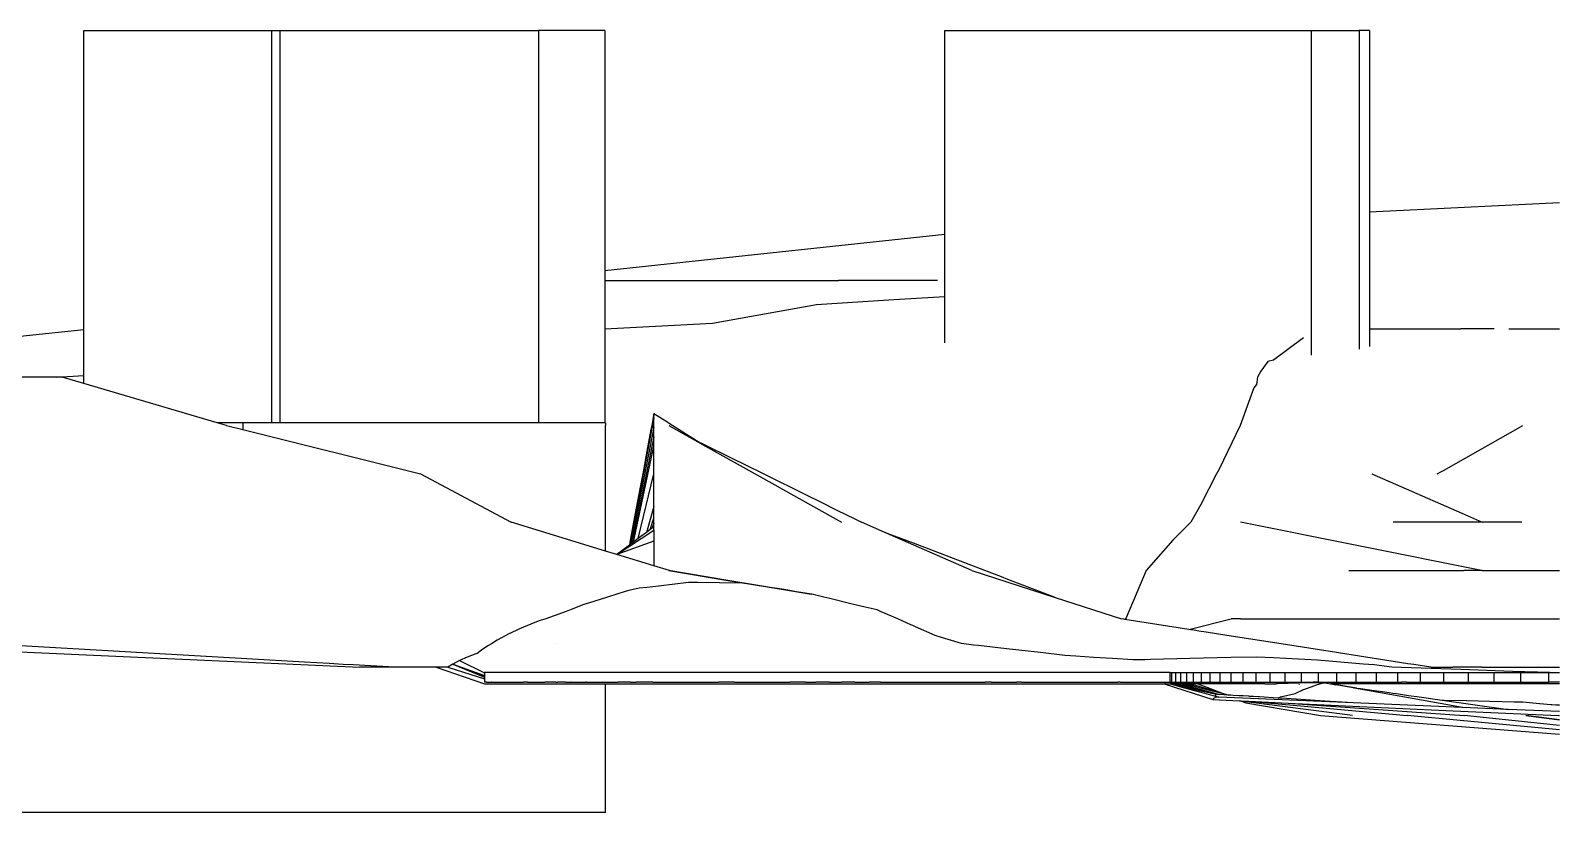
# Model space of a CAD drawing. Extents: x -92 to 92, y -11 to 21.
# Drawn here: x 60.75 to 92.36, y -2.46 to 13.71 of the extents above; entities that cross this region are included whole.
import ezdxf

# ---------------------------------------------------------------- set-up
doc = ezdxf.new("R2010")
doc.units = 0
doc.layers.get('0').update_dxf_attribs({"linetype": 'CONTINUOUS'})
doc.layers.add('SECTIONCUTEDGES', color=7, linetype='CONTINUOUS')

msp = doc.modelspace()

# ---------------------------------------------------------------- linework, layer by layer
for p, q in [((61.851, 13.71), (65.732, 13.71)), ((61.851, 7.529), (61.851, 13.71)), ((65.732, 13.71), (65.903, 13.71)), ((65.732, 13.71), (65.732, 5.6)), ((65.903, 13.71), (71.252, 13.71)), ((65.903, 13.71), (65.903, 5.6)), ((71.252, 13.71), (71.252, 5.6)), ((72.621, 13.71), (71.252, 13.71)), ((72.621, 13.71), (72.621, 8.742)), ((79.651, 13.71), (87.231, 13.71)), ((79.651, 9.496), (79.651, 13.71)), ((87.231, 7.365), (87.231, 13.71)), ((87.231, 13.71), (88.221, 13.71)), ((88.221, 13.71), (88.221, 7.122)), ((88.43, 13.71), (88.221, 13.71)), ((88.43, 13.71), (88.43, 9.953)), ((92.36, 10.147), (88.43, 9.953)), ((88.43, 9.953), (88.43, 9.542)), ((79.651, 9.496), (72.621, 8.742)), ((79.651, 9.378), (79.651, 9.496)), ((88.43, 9.542), (88.43, 9.109)), ((79.651, 8.797), (79.651, 9.378)), ((88.43, 9.109), (88.43, 8.682)), ((72.621, 8.742), (72.621, 8.542)), ((72.621, 8.542), (76.773, 8.542)), ((72.621, 8.542), (72.621, 7.843)), ((76.773, 8.542), (77.453, 8.542)), ((79.503, 8.542), (77.453, 8.542)), ((79.651, 8.542), (79.651, 8.797)), ((79.651, 8.278), (79.651, 8.542)), ((88.43, 8.682), (88.43, 8.542)), ((88.43, 8.542), (88.43, 7.922)), ((79.651, 8.208), (79.651, 8.278)), ((74.847, 7.659), (76.996, 8.046)), ((76.996, 8.046), (78.599, 8.145)), ((78.599, 8.145), (79.651, 8.208)), ((79.651, 7.542), (79.651, 8.208)), ((88.43, 7.922), (88.43, 7.542)), ((72.621, 7.843), (72.621, 7.543)), ((72.621, 7.543), (74.847, 7.659)), ((60.536, 7.393), (61.851, 7.529)), ((61.851, 7.506), (61.851, 7.529)), ((61.851, 7.461), (61.851, 7.506)), ((61.851, 7.174), (61.851, 7.461)), ((72.621, 7.543), (72.621, 6.637)), ((79.651, 7.452), (79.651, 7.542)), ((79.651, 7.356), (79.651, 7.452)), ((79.651, 7.251), (79.651, 7.356)), ((87.067, 7.353), (86.445, 6.897)), ((87.231, 7.008), (87.231, 7.365)), ((88.43, 7.542), (89.773, 7.542)), ((88.43, 7.542), (88.43, 7.179)), ((89.773, 7.542), (90.323, 7.542)), ((91.013, 7.542), (90.323, 7.542)), ((91.313, 7.542), (91.513, 7.542)), ((91.513, 7.542), (92.36, 7.542)), ((61.851, 6.576), (61.851, 7.174)), ((87.231, 6.997), (87.231, 7.008)), ((86.183, 6.665), (86.12, 6.542)), ((86.329, 6.867), (86.183, 6.665)), ((86.445, 6.897), (86.329, 6.867)), ((60.963, 6.542), (60.473, 6.542)), ((61.289, 6.542), (60.963, 6.542)), ((61.289, 6.542), (61.851, 6.576)), ((61.403, 6.542), (61.289, 6.542)), ((61.851, 6.41), (61.403, 6.542)), ((61.851, 6.41), (61.851, 6.576)), ((64.604, 5.6), (61.851, 6.41)), ((72.621, 6.637), (72.621, 6.585)), ((72.621, 6.585), (72.621, 6.542)), ((72.621, 6.542), (72.621, 5.918)), ((86.041, 6.323), (85.928, 6.019)), ((86.095, 6.392), (86.041, 6.323)), ((86.12, 6.542), (86.095, 6.392)), ((85.928, 6.019), (85.762, 5.542)), ((72.621, 5.918), (72.621, 5.6)), ((73.637, 5.746), (73.134, 3.072)), ((73.637, 5.703), (73.139, 3.076)), ((73.637, 5.786), (73.592, 5.542)), ((73.637, 5.746), (73.637, 5.786)), ((73.902, 5.618), (73.637, 5.786)), ((73.637, 5.703), (73.637, 5.746)), ((73.637, 5.5), (73.637, 5.703)), ((65.137, 5.6), (64.604, 5.6)), ((64.803, 5.542), (64.604, 5.6)), ((64.803, 5.542), (65.137, 5.459)), ((65.137, 5.6), (65.137, 5.459)), ((65.732, 5.6), (65.137, 5.6)), ((65.137, 5.459), (68.813, 4.542)), ((65.903, 5.6), (65.732, 5.6)), ((71.252, 5.6), (65.903, 5.6)), ((72.621, 5.6), (71.252, 5.6)), ((72.637, 5.6), (72.621, 5.6)), ((72.637, 5.6), (72.637, 5.542)), ((72.637, 5.067), (72.637, 5.542)), ((73.637, 5.5), (73.163, 3.093)), ((73.576, 5.46), (73.493, 5.014)), ((73.592, 5.542), (73.576, 5.46)), ((73.637, 5.309), (73.637, 5.5)), ((73.953, 5.586), (73.902, 5.618)), ((73.943, 5.542), (74.639, 5.152)), ((74.52, 5.227), (73.953, 5.586)), ((85.762, 5.542), (85.327, 4.642)), ((89.96, 4.614), (91.603, 5.542)), ((72.637, 4.542), (72.637, 5.067)), ((73.637, 5.309), (73.187, 3.111)), ((73.214, 3.131), (73.637, 5.115)), ((73.637, 5.115), (73.637, 5.309)), ((73.637, 4.877), (73.637, 5.115)), ((74.639, 5.152), (74.52, 5.227)), ((74.52, 5.227), (74.662, 5.157)), ((74.639, 5.152), (76.137, 4.313)), ((74.662, 5.157), (75.249, 4.867)), ((73.493, 5.014), (73.419, 4.619)), ((73.637, 4.542), (73.637, 4.877)), ((75.249, 4.867), (75.547, 4.72)), ((68.813, 4.542), (70.683, 3.542)), ((72.637, 4.372), (72.637, 4.542)), ((73.312, 3.204), (73.637, 4.542)), ((73.405, 4.542), (73.354, 4.267)), ((73.419, 4.619), (73.405, 4.542)), ((73.637, 4.277), (73.637, 4.542)), ((75.547, 4.72), (75.908, 4.542)), ((75.908, 4.542), (75.912, 4.54)), ((75.912, 4.54), (76.797, 4.103)), ((85.269, 4.542), (84.948, 3.912)), ((85.327, 4.642), (85.269, 4.542)), ((88.483, 4.542), (90.12, 3.824)), ((89.833, 4.542), (89.906, 4.583)), ((89.906, 4.583), (89.96, 4.614)), ((72.637, 4.126), (72.637, 4.372)), ((72.637, 3.542), (72.637, 4.126)), ((73.354, 4.267), (73.218, 3.542)), ((73.637, 3.866), (73.637, 4.277)), ((76.137, 4.313), (76.293, 4.226)), ((76.293, 4.226), (77.513, 3.542)), ((73.637, 3.866), (73.481, 3.329)), ((73.637, 3.627), (73.637, 3.866)), ((76.797, 4.103), (77.082, 3.962)), ((77.082, 3.962), (77.423, 3.794)), ((77.423, 3.794), (77.789, 3.613)), ((84.948, 3.912), (84.736, 3.542)), ((90.12, 3.824), (90.453, 3.678)), ((72.637, 2.946), (70.683, 3.542)), ((72.637, 3.44), (72.637, 3.542)), ((73.218, 3.54), (73.141, 3.129)), ((73.218, 3.542), (73.218, 3.541)), ((73.218, 3.541), (73.218, 3.54)), ((73.563, 3.39), (73.637, 3.627)), ((73.637, 3.526), (73.603, 3.419)), ((73.637, 3.526), (73.637, 3.627)), ((73.637, 3.445), (73.637, 3.526)), ((77.789, 3.613), (77.933, 3.542)), ((78.409, 3.333), (77.933, 3.542)), ((84.736, 3.542), (84.364, 3.172)), ((90.716, 2.551), (85.763, 3.542)), ((90.763, 3.542), (88.923, 3.542)), ((90.453, 3.678), (90.763, 3.542)), ((91.583, 3.542), (90.763, 3.542)), ((72.637, 3.35), (72.637, 3.44)), ((72.637, 3.029), (72.637, 3.35)), ((72.869, 2.875), (73.637, 3.379)), ((73.312, 3.204), (73.251, 3.159)), ((73.369, 3.246), (73.312, 3.204)), ((73.481, 3.329), (73.369, 3.246)), ((73.563, 3.39), (73.481, 3.329)), ((73.603, 3.419), (73.563, 3.39)), ((73.637, 3.445), (73.603, 3.419)), ((73.637, 3.379), (73.637, 3.445)), ((73.637, 3.379), (73.637, 3.15)), ((80.213, 2.542), (78.409, 3.333)), ((78.419, 3.329), (78.409, 3.333)), ((78.482, 3.305), (78.419, 3.329)), ((79.002, 3.106), (78.482, 3.305)), ((84.364, 3.172), (83.817, 2.542)), ((72.637, 2.946), (72.637, 3.029)), ((72.869, 2.876), (72.637, 2.946)), ((73.13, 3.069), (72.869, 2.876)), ((72.869, 2.875), (72.869, 2.876)), ((72.873, 2.874), (72.869, 2.875)), ((73.637, 3.15), (72.873, 2.874)), ((73.637, 2.641), (72.873, 2.874)), ((73.141, 3.129), (73.13, 3.069)), ((73.134, 3.072), (73.13, 3.069)), ((73.139, 3.076), (73.134, 3.072)), ((73.163, 3.093), (73.139, 3.076)), ((73.187, 3.111), (73.163, 3.093)), ((73.214, 3.131), (73.187, 3.111)), ((73.251, 3.159), (73.214, 3.131)), ((73.637, 3.15), (73.637, 2.641)), ((80.478, 2.542), (79.002, 3.106)), ((73.963, 2.542), (73.637, 2.641)), ((73.943, 2.542), (75.124, 2.347)), ((75.128, 2.344), (73.943, 2.542)), ((73.963, 2.542), (75.117, 2.351)), ((80.213, 2.542), (81.937, 1.984)), ((80.821, 2.411), (80.478, 2.542)), ((83.817, 2.542), (83.4, 1.565)), ((88.003, 2.542), (89.873, 2.542)), ((89.873, 2.542), (90.383, 2.542)), ((90.763, 2.542), (90.383, 2.542)), ((90.737, 2.547), (90.716, 2.551)), ((90.742, 2.546), (90.737, 2.547)), ((90.763, 2.542), (90.742, 2.546)), ((90.763, 2.542), (91.703, 2.542)), ((91.703, 2.542), (92.36, 2.542)), ((74.017, 2.257), (73.559, 2.199)), ((74.35, 2.296), (74.017, 2.257)), ((74.494, 2.296), (74.35, 2.296)), ((74.542, 2.295), (74.494, 2.296)), ((74.992, 2.29), (74.542, 2.295)), ((75.496, 2.283), (74.992, 2.29)), ((75.117, 2.351), (76.894, 2.056)), ((75.124, 2.347), (76.329, 2.148)), ((75.496, 2.283), (75.128, 2.344)), ((75.506, 2.281), (75.496, 2.283)), ((76.038, 2.195), (75.506, 2.281)), ((80.952, 2.361), (80.821, 2.411)), ((81.464, 2.165), (80.952, 2.361)), ((72.656, 1.985), (72.306, 1.877)), ((72.702, 2.001), (72.656, 1.985)), ((73.046, 2.111), (72.702, 2.001)), ((73.12, 2.129), (73.046, 2.111)), ((73.334, 2.175), (73.12, 2.129)), ((73.488, 2.189), (73.334, 2.175)), ((73.559, 2.199), (73.488, 2.189)), ((76.329, 2.148), (76.038, 2.195)), ((76.587, 2.106), (76.329, 2.148)), ((76.894, 2.056), (76.587, 2.106)), ((76.901, 2.054), (76.894, 2.056)), ((77.153, 1.992), (76.901, 2.054)), ((77.276, 1.962), (77.153, 1.992)), ((77.734, 1.849), (77.276, 1.962)), ((81.937, 1.984), (81.464, 2.165)), ((81.937, 1.984), (83.303, 1.542)), ((71.577, 1.609), (71.4, 1.542)), ((71.824, 1.694), (71.577, 1.609)), ((71.93, 1.738), (71.824, 1.694)), ((72.191, 1.839), (71.93, 1.738)), ((72.306, 1.877), (72.191, 1.839)), ((78.006, 1.783), (77.734, 1.849)), ((78.252, 1.727), (78.006, 1.783)), ((78.333, 1.691), (78.252, 1.727)), ((78.682, 1.542), (78.333, 1.691)), ((70.847, 1.332), (70.657, 1.244)), ((70.94, 1.373), (70.847, 1.332)), ((71.247, 1.496), (70.94, 1.373)), ((71.267, 1.503), (71.247, 1.496)), ((71.287, 1.511), (71.267, 1.503)), ((71.4, 1.542), (71.287, 1.511)), ((78.949, 1.423), (78.682, 1.542)), ((78.99, 1.405), (78.949, 1.423)), ((79.045, 1.38), (78.99, 1.405)), ((79.451, 1.202), (79.045, 1.38)), ((83.355, 1.534), (83.303, 1.542)), ((83.374, 1.531), (83.355, 1.534)), ((83.389, 1.542), (83.374, 1.531)), ((84.696, 1.324), (83.374, 1.531)), ((83.4, 1.565), (83.389, 1.542)), ((84.696, 1.324), (85.573, 1.542)), ((84.729, 1.319), (84.696, 1.324)), ((84.808, 1.307), (84.729, 1.319)), ((84.903, 1.292), (84.808, 1.307)), ((85.058, 1.268), (84.903, 1.292)), ((85.483, 1.201), (85.058, 1.268)), ((85.763, 1.542), (85.573, 1.542)), ((85.763, 1.542), (87.053, 1.542)), ((87.053, 1.542), (88.383, 1.542)), ((88.383, 1.542), (90.263, 1.542)), ((90.263, 1.542), (90.333, 1.542)), ((90.333, 1.542), (92.083, 1.542)), ((92.083, 1.542), (92.36, 1.542)), ((65.222, 0.716), (57.931, 1.132)), ((70.165, 0.961), (70.074, 0.894)), ((70.214, 0.993), (70.165, 0.961)), ((70.28, 1.028), (70.214, 0.993)), ((70.399, 1.101), (70.28, 1.028)), ((70.652, 1.241), (70.399, 1.101)), ((70.657, 1.244), (70.652, 1.241)), ((71.624, 1.03), (71.624, 1.03)), ((79.585, 1.159), (79.451, 1.202)), ((79.72, 1.117), (79.585, 1.159)), ((79.925, 1.053), (79.72, 1.117)), ((79.995, 1.031), (79.925, 1.053)), ((80.244, 1.002), (79.995, 1.031)), ((80.349, 0.99), (80.244, 1.002)), ((80.925, 0.925), (80.349, 0.99)), ((86.607, 1.026), (85.483, 1.201)), ((87.621, 0.867), (86.607, 1.026)), ((66.413, 0.648), (65.222, 0.716)), ((66.926, 0.619), (66.413, 0.648)), ((69.616, 0.68), (69.482, 0.609)), ((69.775, 0.75), (69.616, 0.68)), ((69.616, 0.68), (70.133, 0.428)), ((69.957, 0.817), (69.775, 0.75)), ((69.986, 0.826), (69.957, 0.817)), ((70.074, 0.894), (69.986, 0.826)), ((81.63, 0.845), (80.925, 0.925)), ((82.135, 0.787), (81.63, 0.845)), ((82.36, 0.772), (82.135, 0.787)), ((82.735, 0.746), (82.36, 0.772)), ((83.118, 0.724), (82.735, 0.746)), ((83.542, 0.699), (83.118, 0.724)), ((83.791, 0.698), (83.542, 0.699)), ((83.904, 0.702), (83.791, 0.698)), ((84.72, 0.725), (83.904, 0.702)), ((85.567, 0.742), (84.72, 0.725)), ((86.103, 0.749), (85.567, 0.742)), ((86.447, 0.735), (86.103, 0.749)), ((86.704, 0.722), (86.447, 0.735)), ((87.361, 0.689), (86.704, 0.722)), ((87.431, 0.685), (87.361, 0.689)), ((88.31, 0.609), (87.431, 0.685)), ((89.225, 0.617), (87.621, 0.867)), ((67.212, 0.603), (66.926, 0.619)), ((67.419, 0.591), (67.212, 0.603)), ((68.273, 0.542), (67.419, 0.591)), ((69.134, 0.542), (69.133, 0.542)), ((69.139, 0.542), (69.134, 0.542)), ((69.139, 0.542), (69.14, 0.542)), ((69.153, 0.542), (69.14, 0.542)), ((69.166, 0.542), (69.153, 0.542)), ((69.166, 0.542), (69.166, 0.542)), ((69.213, 0.542), (69.166, 0.542)), ((69.281, 0.542), (69.213, 0.542)), ((69.37, 0.542), (69.281, 0.542)), ((69.379, 0.542), (69.37, 0.542)), ((69.482, 0.609), (69.379, 0.542)), ((69.379, 0.542), (70.133, 0.305)), ((69.482, 0.609), (70.133, 0.371)), ((69.482, 0.609), (70.133, 0.339)), ((70.133, 0.342), (69.482, 0.609)), ((84.315, 0.431), (84.335, 0.431)), ((84.335, 0.431), (84.348, 0.431)), ((84.348, 0.231), (84.348, 0.431)), ((84.348, 0.431), (84.391, 0.431)), ((84.391, 0.431), (84.424, 0.431)), ((84.424, 0.431), (84.431, 0.431)), ((84.431, 0.431), (84.532, 0.431)), ((84.431, 0.231), (84.431, 0.431)), ((84.532, 0.431), (84.653, 0.431)), ((84.532, 0.231), (84.532, 0.431)), ((84.653, 0.431), (84.795, 0.431)), ((84.653, 0.231), (84.653, 0.431)), ((84.795, 0.231), (84.795, 0.431)), ((84.795, 0.431), (84.802, 0.431)), ((84.802, 0.431), (84.957, 0.431)), ((84.957, 0.431), (85.141, 0.431)), ((84.957, 0.231), (84.957, 0.431)), ((85.141, 0.231), (85.141, 0.431)), ((85.141, 0.431), (85.22, 0.431)), ((85.22, 0.431), (85.262, 0.431)), ((85.262, 0.431), (85.345, 0.431)), ((85.345, 0.431), (85.572, 0.431)), ((85.345, 0.231), (85.345, 0.431)), ((85.572, 0.231), (85.572, 0.431)), ((85.572, 0.431), (85.636, 0.431)), ((85.636, 0.431), (85.819, 0.431)), ((85.819, 0.231), (85.819, 0.431)), ((85.819, 0.431), (86.075, 0.431)), ((86.075, 0.431), (86.089, 0.431)), ((86.089, 0.231), (86.089, 0.431)), ((86.089, 0.431), (86.131, 0.431)), ((86.131, 0.431), (86.361, 0.431)), ((86.361, 0.431), (86.379, 0.431)), ((86.379, 0.231), (86.379, 0.431)), ((86.379, 0.431), (86.612, 0.431)), ((86.612, 0.431), (86.691, 0.431)), ((86.691, 0.231), (86.691, 0.431)), ((86.691, 0.431), (86.808, 0.431)), ((86.808, 0.431), (86.943, 0.431)), ((86.943, 0.431), (87.019, 0.431)), ((87.019, 0.431), (87.025, 0.431)), ((87.025, 0.231), (87.025, 0.431)), ((87.025, 0.431), (87.122, 0.431)), ((87.122, 0.431), (87.188, 0.431)), ((87.188, 0.431), (87.381, 0.431)), ((87.381, 0.231), (87.381, 0.431)), ((87.381, 0.431), (87.551, 0.431)), ((87.551, 0.431), (87.758, 0.431)), ((87.758, 0.231), (87.758, 0.431)), ((87.758, 0.431), (87.816, 0.431)), ((87.816, 0.431), (87.846, 0.431)), ((87.846, 0.431), (87.88, 0.431)), ((87.88, 0.431), (87.942, 0.431)), ((87.942, 0.431), (88.157, 0.431)), ((88.157, 0.231), (88.157, 0.431)), ((88.157, 0.431), (88.352, 0.431)), ((88.422, 0.599), (88.31, 0.609)), ((88.352, 0.431), (88.578, 0.431)), ((88.529, 0.591), (88.422, 0.599)), ((88.894, 0.542), (88.529, 0.591)), ((88.578, 0.231), (88.578, 0.431)), ((88.578, 0.431), (88.68, 0.431)), ((88.68, 0.431), (88.733, 0.431)), ((88.733, 0.431), (88.777, 0.431)), ((88.777, 0.431), (88.822, 0.431)), ((88.822, 0.431), (88.874, 0.431)), ((88.874, 0.431), (88.887, 0.431)), ((88.887, 0.431), (89.021, 0.431)), ((89.297, 0.529), (88.894, 0.542)), ((89.021, 0.231), (89.021, 0.431)), ((89.021, 0.431), (89.06, 0.431)), ((89.06, 0.431), (89.168, 0.431)), ((89.168, 0.431), (89.296, 0.431)), ((89.347, 0.598), (89.225, 0.617)), ((89.296, 0.431), (89.485, 0.431)), ((90.322, 0.494), (89.297, 0.529)), ((89.703, 0.542), (89.347, 0.598)), ((89.485, 0.231), (89.485, 0.431)), ((89.485, 0.431), (89.545, 0.431)), ((89.545, 0.431), (89.641, 0.431)), ((89.641, 0.431), (89.972, 0.431)), ((89.703, 0.542), (90.153, 0.542)), ((89.972, 0.231), (89.972, 0.431)), ((89.972, 0.431), (90.351, 0.431)), ((90.753, 0.542), (90.153, 0.542)), ((91.387, 0.458), (90.322, 0.494)), ((90.351, 0.431), (90.481, 0.431)), ((90.481, 0.231), (90.481, 0.431)), ((90.481, 0.431), (90.498, 0.431)), ((90.498, 0.431), (90.587, 0.431)), ((90.587, 0.431), (91.011, 0.431)), ((90.753, 0.542), (92.36, 0.542)), ((91.011, 0.231), (91.011, 0.431)), ((91.011, 0.431), (91.405, 0.431)), ((92.162, 0.431), (91.387, 0.458)), ((91.405, 0.431), (91.47, 0.431)), ((91.47, 0.431), (91.525, 0.431)), ((91.525, 0.431), (91.564, 0.431)), ((91.564, 0.431), (92.139, 0.431)), ((91.564, 0.231), (91.564, 0.431)), ((92.139, 0.231), (92.139, 0.431)), ((92.139, 0.431), (92.162, 0.431)), ((92.162, 0.431), (92.36, 0.431)), ((72.637, -2.46), (72.637, 0.2)), ((84.187, 0.2), (85.191, -0.126)), ((84.315, 0.231), (84.348, 0.231)), ((84.318, 0.2), (84.315, 0.2)), ((84.318, 0.2), (84.32, 0.2)), ((84.318, 0.2), (84.341, 0.195)), ((84.348, 0.2), (84.32, 0.2)), ((84.32, 0.2), (84.341, 0.195)), ((84.32, 0.2), (84.377, 0.186)), ((84.341, 0.195), (84.377, 0.186)), ((84.348, 0.231), (84.391, 0.231)), ((84.392, 0.2), (84.348, 0.2)), ((84.377, 0.186), (84.538, 0.149)), ((84.391, 0.231), (84.431, 0.231)), ((84.392, 0.2), (84.397, 0.2)), ((84.392, 0.2), (84.465, 0.179)), ((84.426, 0.2), (84.397, 0.2)), ((84.431, 0.2), (84.426, 0.2)), ((84.426, 0.2), (84.678, 0.137)), ((84.431, 0.231), (84.532, 0.231)), ((84.447, 0.2), (84.431, 0.2)), ((84.491, 0.2), (84.447, 0.2)), ((84.465, 0.179), (84.744, 0.1)), ((84.487, 0.153), (84.605, 0.127)), ((84.491, 0.2), (84.505, 0.2)), ((84.58, 0.176), (84.491, 0.2)), ((84.532, 0.2), (84.505, 0.2)), ((84.532, 0.231), (84.625, 0.231)), ((84.565, 0.2), (84.532, 0.2)), ((84.538, 0.149), (84.744, 0.1)), ((84.605, 0.2), (84.565, 0.2)), ((85.262, -0.01), (84.58, 0.176)), ((84.653, 0.2), (84.605, 0.2)), ((84.605, 0.2), (84.794, 0.152)), ((84.605, 0.127), (84.918, 0.06)), ((84.625, 0.231), (84.64, 0.231)), ((84.64, 0.231), (84.653, 0.231)), ((84.653, 0.231), (84.743, 0.231)), ((84.653, 0.2), (84.656, 0.2)), ((84.656, 0.2), (84.801, 0.151)), ((84.804, 0.15), (84.656, 0.2)), ((84.697, 0.2), (84.656, 0.2)), ((84.678, 0.137), (85.262, -0.01)), ((84.722, 0.2), (84.697, 0.2)), ((84.739, 0.2), (84.722, 0.2)), ((84.795, 0.2), (84.739, 0.2)), ((84.739, 0.2), (85.184, 0.067)), ((84.743, 0.231), (84.75, 0.231)), ((84.744, 0.1), (84.918, 0.06)), ((84.75, 0.231), (84.795, 0.231)), ((84.794, 0.152), (84.801, 0.151)), ((84.795, 0.231), (84.807, 0.231)), ((84.806, 0.2), (84.795, 0.2)), ((84.801, 0.151), (84.804, 0.15)), ((84.804, 0.15), (84.985, 0.104)), ((84.866, 0.2), (84.806, 0.2)), ((84.807, 0.231), (84.857, 0.231)), ((84.857, 0.231), (84.957, 0.231)), ((84.881, 0.2), (84.866, 0.2)), ((84.892, 0.2), (84.881, 0.2)), ((84.881, 0.2), (85.069, 0.13)), ((84.957, 0.2), (84.892, 0.2)), ((84.918, 0.06), (85.268, -0.016)), ((84.918, 0.06), (84.943, 0.054)), ((84.957, 0.231), (85.141, 0.231)), ((85.067, 0.2), (84.957, 0.2)), ((84.985, 0.104), (85.435, -0.01)), ((85.141, 0.2), (85.067, 0.2)), ((85.069, 0.13), (85.444, -0.011)), ((85.141, 0.231), (85.345, 0.231)), ((85.263, 0.2), (85.141, 0.2)), ((85.184, 0.067), (85.444, -0.011)), ((85.318, 0.2), (85.263, 0.2)), ((85.345, 0.2), (85.318, 0.2)), ((85.345, 0.231), (85.561, 0.231)), ((85.412, 0.2), (85.345, 0.2)), ((85.481, 0.2), (85.412, 0.2)), ((85.572, 0.2), (85.481, 0.2)), ((85.561, 0.231), (85.572, 0.231)), ((85.572, 0.231), (85.63, 0.231)), ((85.607, 0.2), (85.572, 0.2)), ((85.613, 0.2), (85.607, 0.2)), ((85.687, 0.2), (85.613, 0.2)), ((85.63, 0.231), (85.68, 0.231)), ((85.68, 0.231), (85.819, 0.231)), ((85.721, 0.2), (85.687, 0.2)), ((85.819, 0.2), (85.721, 0.2)), ((85.819, 0.231), (86.089, 0.231)), ((85.91, 0.2), (85.819, 0.2)), ((85.983, 0.2), (85.91, 0.2)), ((86.085, 0.2), (85.983, 0.2)), ((86.089, 0.2), (86.085, 0.2)), ((86.089, 0.231), (86.379, 0.231)), ((86.267, 0.2), (86.089, 0.2)), ((86.267, 0.2), (86.451, 0.2)), ((86.379, 0.231), (86.401, 0.231)), ((86.401, 0.231), (86.493, 0.231)), ((86.451, 0.2), (86.498, 0.2)), ((86.493, 0.231), (86.524, 0.231)), ((86.547, 0.201), (86.498, 0.2)), ((86.524, 0.231), (86.691, 0.231)), ((86.548, 0.201), (86.547, 0.201)), ((86.965, 0.211), (86.548, 0.201)), ((86.691, 0.231), (86.932, 0.231)), ((86.896, -0.002), (87.07, 0.084)), ((86.932, 0.231), (87.025, 0.231)), ((87.28, 0.218), (86.965, 0.211)), ((86.971, 0.193), (86.985, 0.191)), ((87.025, 0.231), (87.252, 0.231)), ((87.07, 0.084), (87.073, 0.085)), ((87.073, 0.085), (87.361, 0.186)), ((87.252, 0.231), (87.27, 0.231)), ((87.381, 0.231), (87.27, 0.231)), ((87.291, 0.219), (87.28, 0.218)), ((87.414, 0.222), (87.291, 0.219)), ((87.361, 0.186), (87.479, 0.223)), ((87.381, 0.231), (87.396, 0.231)), ((87.396, 0.231), (87.41, 0.231)), ((87.41, 0.231), (87.521, 0.231)), ((87.423, 0.222), (87.414, 0.222)), ((87.479, 0.223), (87.423, 0.222)), ((87.479, 0.223), (87.554, 0.211)), ((87.521, 0.231), (87.758, 0.231)), ((87.554, 0.211), (87.625, 0.2)), ((87.634, 0.2), (87.625, 0.2)), ((87.625, 0.2), (87.671, 0.193)), ((87.758, 0.2), (87.634, 0.2)), ((88.164, 0.111), (87.634, 0.2)), ((87.671, 0.193), (87.74, 0.182)), ((88.104, 0.116), (87.74, 0.182)), ((87.758, 0.231), (88.133, 0.231)), ((88.034, 0.2), (87.758, 0.2)), ((88.157, 0.2), (88.034, 0.2)), ((88.104, 0.116), (88.164, 0.111)), ((88.107, 0.116), (88.104, 0.116)), ((88.202, 0.099), (88.107, 0.116)), ((88.133, 0.231), (88.157, 0.231)), ((88.157, 0.231), (88.169, 0.231)), ((88.223, 0.2), (88.157, 0.2)), ((88.165, 0.11), (88.164, 0.111)), ((88.164, 0.111), (88.207, 0.106)), ((88.169, 0.231), (88.173, 0.231)), ((88.173, 0.231), (88.233, 0.231)), ((88.202, 0.099), (88.247, 0.102)), ((90.355, -0.289), (88.202, 0.099)), ((88.207, 0.106), (88.247, 0.102)), ((88.288, 0.2), (88.223, 0.2)), ((88.233, 0.231), (88.343, 0.231)), ((88.247, 0.102), (88.482, 0.069)), ((88.349, 0.2), (88.288, 0.2)), ((88.343, 0.231), (88.398, 0.231)), ((88.405, 0.2), (88.349, 0.2)), ((88.398, 0.231), (88.578, 0.231)), ((88.457, 0.2), (88.405, 0.2)), ((88.578, 0.2), (88.457, 0.2)), ((88.482, 0.069), (88.588, 0.054)), ((88.578, 0.231), (89.021, 0.231)), ((88.905, 0.2), (88.578, 0.2)), ((88.588, 0.054), (88.704, 0.038)), ((88.704, 0.038), (88.839, 0.019)), ((88.839, 0.019), (88.918, 0.007)), ((89.021, 0.2), (88.905, 0.2)), ((88.918, 0.007), (88.988, -0.003)), ((89.021, 0.231), (89.096, 0.231)), ((89.16, 0.2), (89.021, 0.2)), ((89.096, 0.231), (89.103, 0.231)), ((89.2, 0.231), (89.103, 0.231)), ((89.265, 0.2), (89.16, 0.2)), ((89.2, 0.231), (89.298, 0.231)), ((89.372, 0.2), (89.265, 0.2)), ((89.298, 0.231), (89.305, 0.231)), ((89.305, 0.231), (89.335, 0.231)), ((89.335, 0.231), (89.359, 0.231)), ((89.359, 0.231), (89.485, 0.231)), ((89.377, 0.2), (89.372, 0.2)), ((89.405, 0.2), (89.377, 0.2)), ((89.485, 0.2), (89.405, 0.2)), ((89.485, 0.231), (89.661, 0.231)), ((89.738, 0.2), (89.485, 0.2)), ((89.661, 0.231), (89.972, 0.231)), ((89.874, 0.2), (89.738, 0.2)), ((89.972, 0.2), (89.874, 0.2)), ((89.972, 0.231), (90.021, 0.231)), ((90.133, 0.2), (89.972, 0.2)), ((90.021, 0.231), (90.055, 0.231)), ((90.055, 0.231), (90.347, 0.231)), ((90.395, 0.2), (90.133, 0.2)), ((90.347, 0.231), (90.442, 0.231)), ((90.456, 0.2), (90.395, 0.2)), ((90.442, 0.231), (90.481, 0.231)), ((90.481, 0.2), (90.456, 0.2)), ((90.481, 0.231), (91.011, 0.231)), ((90.659, 0.2), (90.481, 0.2)), ((90.939, 0.2), (90.659, 0.2)), ((91.011, 0.2), (90.939, 0.2)), ((91.011, 0.231), (91.057, 0.231)), ((91.144, 0.2), (91.011, 0.2)), ((91.057, 0.231), (91.43, 0.231)), ((91.243, 0.2), (91.144, 0.2)), ((91.508, 0.2), (91.243, 0.2)), ((91.43, 0.231), (91.54, 0.231)), ((91.561, 0.2), (91.508, 0.2)), ((91.54, 0.231), (91.564, 0.231)), ((91.564, 0.2), (91.561, 0.2)), ((91.564, 0.231), (92.096, 0.231)), ((92.101, 0.2), (91.564, 0.2)), ((92.096, 0.231), (92.139, 0.231)), ((92.139, 0.2), (92.101, 0.2)), ((92.36, 0.231), (92.139, 0.231)), ((92.192, 0.2), (92.139, 0.2)), ((92.36, 0.2), (92.192, 0.2)), ((85.201, -0.112), (85.191, -0.126)), ((85.191, -0.126), (85.744, -0.152)), ((85.21, -0.106), (85.201, -0.112)), ((85.228, -0.094), (85.21, -0.106)), ((85.244, -0.086), (85.228, -0.094)), ((85.267, -0.079), (85.244, -0.086)), ((85.245, -0.055), (85.268, -0.016)), ((85.262, -0.01), (85.292, -0.017)), ((85.282, -0.076), (85.267, -0.079)), ((85.286, -0.017), (85.268, -0.016)), ((85.315, -0.074), (85.282, -0.076)), ((85.292, -0.017), (85.286, -0.017)), ((85.298, -0.018), (85.292, -0.017)), ((85.306, -0.018), (85.298, -0.018)), ((85.316, -0.019), (85.306, -0.018)), ((85.521, -0.032), (85.316, -0.019)), ((85.435, -0.01), (85.465, -0.017)), ((85.444, -0.011), (85.465, -0.017)), ((85.465, -0.017), (85.523, -0.032)), ((85.523, -0.032), (85.521, -0.032)), ((85.533, -0.032), (85.523, -0.032)), ((85.563, -0.034), (85.533, -0.032)), ((85.564, -0.034), (85.563, -0.034)), ((85.614, -0.038), (85.564, -0.034)), ((85.734, -0.045), (85.614, -0.038)), ((85.767, -0.047), (85.734, -0.045)), ((85.788, -0.158), (85.744, -0.152)), ((85.744, -0.152), (85.938, -0.161)), ((85.82, -0.05), (85.767, -0.047)), ((85.788, -0.158), (85.876, -0.192)), ((85.827, -0.163), (85.788, -0.158)), ((85.935, -0.058), (85.82, -0.05)), ((85.827, -0.163), (85.876, -0.192)), ((88.083, -0.458), (85.827, -0.163)), ((85.876, -0.192), (87.423, -0.458)), ((85.958, -0.059), (85.935, -0.058)), ((85.938, -0.161), (89.213, -0.458)), ((85.938, -0.161), (86.751, -0.199)), ((85.999, -0.062), (85.958, -0.059)), ((86.01, -0.062), (85.999, -0.062)), ((86.036, -0.064), (86.01, -0.062)), ((86.134, -0.07), (86.036, -0.064)), ((86.156, -0.072), (86.134, -0.07)), ((86.539, -0.095), (86.156, -0.072)), ((86.539, -0.095), (86.561, -0.083)), ((86.714, -0.106), (86.539, -0.095)), ((86.561, -0.083), (86.594, -0.067)), ((86.594, -0.067), (86.806, -0.019)), ((87.507, -0.156), (86.714, -0.106)), ((86.751, -0.199), (90.393, -0.458)), ((86.751, -0.199), (90.011, -0.35)), ((86.806, -0.019), (86.896, -0.002)), ((87.86, -0.178), (87.507, -0.156)), ((88.093, -0.193), (87.86, -0.178)), ((88.988, -0.003), (89.24, -0.038)), ((89.24, -0.038), (89.297, -0.046)), ((89.297, -0.046), (89.411, -0.062)), ((89.411, -0.062), (89.935, -0.136)), ((89.935, -0.136), (89.98, -0.137)), ((89.935, -0.136), (91.301, -0.329)), ((89.98, -0.137), (90.441, -0.146)), ((90.441, -0.146), (90.923, -0.157)), ((90.923, -0.157), (91.427, -0.17)), ((91.427, -0.17), (91.603, -0.175)), ((91.603, -0.175), (91.951, -0.206)), ((91.951, -0.206), (91.952, -0.206)), ((91.951, -0.206), (91.951, -0.206)), ((91.952, -0.206), (92.179, -0.226)), ((92.179, -0.226), (92.18, -0.226)), ((92.18, -0.226), (92.203, -0.228)), ((92.203, -0.228), (92.36, -0.231)), ((92.203, -0.228), (92.36, -0.242)), ((87.423, -0.458), (92.36, -0.843)), ((92.36, -0.752), (89.213, -0.458)), ((90.011, -0.35), (92.333, -0.458)), ((92.36, -0.664), (90.393, -0.458)), ((91.663, -0.458), (92.36, -0.542)), ((92.36, -0.542), (91.663, -0.458)), ((92.36, -0.462), (92.333, -0.458)), ((72.637, -2.46), (58.091, -2.46))]:
    msp.add_line(p, q)
at = {"layer": 'SECTIONCUTEDGES'}
for p, q in [((58.091, 0.97), (67.558, 0.542)), ((68.273, 0.542), (67.558, 0.542)), ((69.133, 0.542), (68.273, 0.542)), ((69.133, 0.542), (70.133, 0.2)), ((70.207, 0.431), (70.133, 0.431)), ((70.133, 0.431), (70.133, 0.284)), ((70.343, 0.431), (70.207, 0.431)), ((70.351, 0.431), (70.343, 0.431)), ((70.448, 0.431), (70.351, 0.431)), ((70.57, 0.431), (70.448, 0.431)), ((70.579, 0.431), (70.57, 0.431)), ((70.595, 0.431), (70.579, 0.431)), ((70.612, 0.431), (70.595, 0.431)), ((70.678, 0.431), (70.612, 0.431)), ((70.737, 0.431), (70.678, 0.431)), ((70.788, 0.431), (70.737, 0.431)), ((70.846, 0.431), (70.788, 0.431)), ((70.856, 0.431), (70.846, 0.431)), ((70.883, 0.431), (70.856, 0.431)), ((70.917, 0.431), (70.883, 0.431)), ((70.947, 0.431), (70.917, 0.431)), ((70.995, 0.431), (70.947, 0.431)), ((71.079, 0.431), (70.995, 0.431)), ((71.135, 0.431), (71.079, 0.431)), ((71.146, 0.431), (71.135, 0.431)), ((71.237, 0.431), (71.146, 0.431)), ((71.422, 0.431), (71.237, 0.431)), ((71.425, 0.431), (71.422, 0.431)), ((71.427, 0.431), (71.425, 0.431)), ((71.441, 0.431), (71.427, 0.431)), ((71.497, 0.431), (71.441, 0.431)), ((71.633, 0.431), (71.497, 0.431)), ((71.706, 0.431), (71.633, 0.431)), ((71.732, 0.431), (71.706, 0.431)), ((71.748, 0.431), (71.732, 0.431)), ((71.821, 0.431), (71.748, 0.431)), ((72.055, 0.431), (71.821, 0.431)), ((72.06, 0.431), (72.055, 0.431)), ((72.075, 0.431), (72.06, 0.431)), ((72.076, 0.431), (72.075, 0.431)), ((72.076, 0.431), (72.076, 0.431)), ((72.081, 0.431), (72.076, 0.431)), ((72.096, 0.431), (72.081, 0.431)), ((72.189, 0.431), (72.096, 0.431)), ((72.213, 0.431), (72.189, 0.431)), ((72.346, 0.431), (72.213, 0.431)), ((72.384, 0.431), (72.346, 0.431)), ((72.398, 0.431), (72.384, 0.431)), ((72.445, 0.431), (72.398, 0.431)), ((72.653, 0.431), (72.445, 0.431)), ((72.724, 0.431), (72.653, 0.431)), ((72.744, 0.431), (72.724, 0.431)), ((72.762, 0.431), (72.744, 0.431)), ((72.808, 0.431), (72.762, 0.431)), ((73.031, 0.431), (72.808, 0.431)), ((73.104, 0.431), (73.031, 0.431)), ((73.123, 0.431), (73.104, 0.431)), ((73.148, 0.431), (73.123, 0.431)), ((73.201, 0.431), (73.148, 0.431)), ((73.505, 0.431), (73.201, 0.431)), ((73.511, 0.431), (73.505, 0.431)), ((73.518, 0.431), (73.511, 0.431)), ((73.551, 0.431), (73.518, 0.431)), ((73.6, 0.431), (73.551, 0.431)), ((73.901, 0.431), (73.6, 0.431)), ((73.921, 0.431), (73.901, 0.431)), ((73.931, 0.431), (73.921, 0.431)), ((73.975, 0.431), (73.931, 0.431)), ((74.003, 0.431), (73.975, 0.431)), ((74.191, 0.431), (74.003, 0.431)), ((74.209, 0.431), (74.191, 0.431)), ((74.345, 0.431), (74.209, 0.431)), ((74.348, 0.431), (74.345, 0.431)), ((74.356, 0.431), (74.348, 0.431)), ((74.415, 0.431), (74.356, 0.431)), ((74.742, 0.431), (74.415, 0.431)), ((74.798, 0.431), (74.742, 0.431)), ((74.874, 0.431), (74.798, 0.431)), ((74.913, 0.431), (74.874, 0.431)), ((75.208, 0.431), (74.913, 0.431)), ((75.238, 0.431), (75.208, 0.431)), ((75.254, 0.431), (75.238, 0.431)), ((75.351, 0.431), (75.254, 0.431)), ((75.357, 0.431), (75.351, 0.431)), ((75.398, 0.431), (75.357, 0.431)), ((75.674, 0.431), (75.398, 0.431)), ((75.724, 0.431), (75.674, 0.431)), ((75.845, 0.431), (75.724, 0.431)), ((76.151, 0.431), (75.845, 0.431)), ((76.206, 0.431), (76.151, 0.431)), ((76.349, 0.431), (76.206, 0.431)), ((76.356, 0.431), (76.349, 0.431)), ((76.357, 0.431), (76.356, 0.431)), ((76.647, 0.431), (76.357, 0.431)), ((76.702, 0.431), (76.647, 0.431)), ((76.882, 0.431), (76.702, 0.431)), ((76.914, 0.431), (76.882, 0.431)), ((77.17, 0.431), (76.914, 0.431)), ((77.181, 0.431), (77.17, 0.431)), ((77.21, 0.431), (77.181, 0.431)), ((77.423, 0.431), (77.21, 0.431)), ((77.665, 0.431), (77.423, 0.431)), ((77.7, 0.431), (77.665, 0.431)), ((77.727, 0.431), (77.7, 0.431)), ((77.951, 0.431), (77.727, 0.431)), ((77.979, 0.431), (77.951, 0.431)), ((78.191, 0.431), (77.979, 0.431)), ((78.259, 0.431), (78.191, 0.431)), ((78.548, 0.431), (78.259, 0.431)), ((78.728, 0.431), (78.548, 0.431)), ((78.761, 0.431), (78.728, 0.431)), ((78.814, 0.431), (78.761, 0.431)), ((78.846, 0.431), (78.814, 0.431)), ((79.054, 0.431), (78.846, 0.431)), ((79.121, 0.431), (79.054, 0.431)), ((79.13, 0.431), (79.121, 0.431)), ((79.28, 0.431), (79.13, 0.431)), ((79.321, 0.431), (79.28, 0.431)), ((79.463, 0.431), (79.321, 0.431)), ((79.682, 0.431), (79.463, 0.431)), ((79.712, 0.431), (79.682, 0.431)), ((79.832, 0.431), (79.712, 0.431)), ((79.903, 0.431), (79.832, 0.431)), ((80.174, 0.431), (79.903, 0.431)), ((80.276, 0.431), (80.174, 0.431)), ((80.297, 0.431), (80.276, 0.431)), ((80.389, 0.431), (80.297, 0.431)), ((80.464, 0.431), (80.389, 0.431)), ((80.67, 0.431), (80.464, 0.431)), ((80.848, 0.431), (80.67, 0.431)), ((80.908, 0.431), (80.848, 0.431)), ((80.978, 0.431), (80.908, 0.431)), ((81.004, 0.431), (80.978, 0.431)), ((81.008, 0.431), (81.004, 0.431)), ((81.413, 0.431), (81.008, 0.431)), ((81.557, 0.431), (81.413, 0.431)), ((81.611, 0.431), (81.557, 0.431)), ((81.824, 0.431), (81.611, 0.431)), ((82.222, 0.431), (81.824, 0.431)), ((82.264, 0.431), (82.222, 0.431)), ((82.427, 0.431), (82.264, 0.431)), ((82.693, 0.431), (82.427, 0.431)), ((82.827, 0.431), (82.693, 0.431)), ((82.907, 0.431), (82.827, 0.431)), ((82.94, 0.431), (82.907, 0.431)), ((83.08, 0.431), (82.94, 0.431)), ((83.261, 0.431), (83.08, 0.431)), ((83.481, 0.431), (83.261, 0.431)), ((83.627, 0.431), (83.481, 0.431)), ((83.657, 0.431), (83.627, 0.431)), ((83.832, 0.431), (83.657, 0.431)), ((84.028, 0.431), (83.832, 0.431)), ((84.162, 0.431), (84.028, 0.431)), ((84.187, 0.431), (84.162, 0.431)), ((84.277, 0.431), (84.187, 0.431)), ((84.315, 0.431), (84.277, 0.431)), ((84.315, 0.231), (84.315, 0.431)), ((70.133, 0.284), (70.133, 0.282)), ((70.133, 0.282), (70.133, 0.281)), ((70.133, 0.281), (70.133, 0.278)), ((70.133, 0.278), (70.133, 0.272)), ((70.133, 0.272), (70.133, 0.251)), ((70.133, 0.251), (70.133, 0.248)), ((70.133, 0.248), (70.133, 0.245)), ((70.133, 0.245), (70.133, 0.231)), ((70.177, 0.231), (70.133, 0.231)), ((70.133, 0.2), (70.134, 0.2)), ((70.134, 0.2), (70.139, 0.2)), ((70.139, 0.2), (70.14, 0.2)), ((70.14, 0.2), (70.152, 0.2)), ((70.152, 0.2), (70.163, 0.2)), ((70.163, 0.2), (70.166, 0.2)), ((70.166, 0.2), (70.208, 0.2)), ((70.177, 0.231), (70.183, 0.231)), ((70.183, 0.231), (70.189, 0.231)), ((70.189, 0.231), (70.261, 0.231)), ((70.208, 0.2), (70.213, 0.2)), ((70.213, 0.2), (70.273, 0.2)), ((70.261, 0.231), (70.27, 0.231)), ((70.27, 0.231), (70.278, 0.231)), ((70.273, 0.2), (70.28, 0.2)), ((70.278, 0.231), (70.279, 0.231)), ((70.287, 0.231), (70.279, 0.231)), ((70.28, 0.2), (70.359, 0.2)), ((70.287, 0.231), (70.369, 0.231)), ((70.359, 0.2), (70.368, 0.2)), ((70.368, 0.2), (70.377, 0.2)), ((70.369, 0.231), (70.393, 0.231)), ((70.377, 0.2), (70.468, 0.2)), ((70.393, 0.231), (70.404, 0.231)), ((70.404, 0.231), (70.515, 0.231)), ((70.468, 0.2), (70.479, 0.2)), ((70.479, 0.2), (70.6, 0.2)), ((70.515, 0.231), (70.536, 0.231)), ((70.536, 0.231), (70.549, 0.231)), ((70.549, 0.231), (70.682, 0.231)), ((70.6, 0.2), (70.613, 0.2)), ((70.613, 0.2), (70.756, 0.2)), ((70.682, 0.231), (70.7, 0.231)), ((70.7, 0.231), (70.714, 0.231)), ((70.714, 0.231), (70.871, 0.231)), ((70.756, 0.2), (70.77, 0.2)), ((70.77, 0.2), (70.937, 0.2)), ((70.871, 0.231), (70.888, 0.231)), ((70.888, 0.231), (70.901, 0.231)), ((70.901, 0.231), (70.904, 0.231)), ((70.904, 0.231), (70.93, 0.231)), ((70.93, 0.231), (70.938, 0.231)), ((70.937, 0.2), (70.951, 0.2)), ((71.023, 0.231), (70.938, 0.231)), ((70.951, 0.2), (70.979, 0.2)), ((70.979, 0.2), (71.067, 0.2)), ((71.023, 0.231), (71.096, 0.231)), ((71.067, 0.2), (71.143, 0.2)), ((71.096, 0.231), (71.104, 0.231)), ((71.104, 0.231), (71.117, 0.231)), ((71.117, 0.231), (71.121, 0.231)), ((71.121, 0.231), (71.167, 0.231)), ((71.143, 0.2), (71.157, 0.2)), ((71.157, 0.2), (71.206, 0.2)), ((71.167, 0.231), (71.171, 0.231)), ((71.171, 0.231), (71.234, 0.231)), ((71.206, 0.2), (71.271, 0.2)), ((71.234, 0.231), (71.347, 0.231)), ((71.271, 0.2), (71.389, 0.2)), ((71.347, 0.231), (71.355, 0.231)), ((71.355, 0.231), (71.37, 0.231)), ((71.37, 0.231), (71.382, 0.231)), ((71.612, 0.231), (71.382, 0.231)), ((71.389, 0.2), (71.404, 0.2)), ((71.404, 0.2), (71.642, 0.2)), ((71.612, 0.231), (71.616, 0.231)), ((71.616, 0.231), (71.616, 0.231)), ((71.616, 0.231), (71.634, 0.231)), ((71.634, 0.231), (71.641, 0.231)), ((71.807, 0.231), (71.641, 0.231)), ((71.642, 0.2), (71.645, 0.2)), ((71.645, 0.2), (71.663, 0.2)), ((71.663, 0.2), (71.834, 0.2)), ((71.807, 0.231), (71.897, 0.231)), ((71.834, 0.2), (71.926, 0.2)), ((71.897, 0.231), (71.9, 0.231)), ((71.9, 0.231), (71.919, 0.231)), ((71.929, 0.231), (71.919, 0.231)), ((71.926, 0.2), (71.946, 0.2)), ((71.929, 0.231), (72.207, 0.231)), ((71.946, 0.2), (72.231, 0.2)), ((72.207, 0.231), (72.208, 0.231)), ((72.208, 0.231), (72.226, 0.231)), ((72.226, 0.231), (72.227, 0.231)), ((72.227, 0.231), (72.227, 0.231)), ((72.227, 0.231), (72.228, 0.231)), ((72.246, 0.231), (72.228, 0.231)), ((72.231, 0.2), (72.249, 0.2)), ((72.246, 0.231), (72.356, 0.231)), ((72.249, 0.2), (72.25, 0.2)), ((72.25, 0.2), (72.25, 0.2)), ((72.25, 0.2), (72.269, 0.2)), ((72.269, 0.2), (72.382, 0.2)), ((72.356, 0.231), (72.36, 0.231)), ((72.36, 0.231), (72.516, 0.231)), ((72.382, 0.2), (72.543, 0.2)), ((72.516, 0.231), (72.521, 0.231)), ((72.521, 0.231), (72.537, 0.231)), ((72.537, 0.231), (72.544, 0.231)), ((72.543, 0.2), (72.559, 0.2)), ((72.544, 0.231), (72.784, 0.231)), ((72.559, 0.2), (72.637, 0.2)), ((72.637, 0.2), (72.804, 0.2)), ((72.784, 0.231), (72.866, 0.231)), ((72.804, 0.2), (72.888, 0.2)), ((72.866, 0.231), (72.869, 0.231)), ((72.869, 0.231), (72.89, 0.231)), ((72.888, 0.2), (72.909, 0.2)), ((72.89, 0.231), (72.896, 0.231)), ((73.151, 0.231), (72.896, 0.231)), ((72.909, 0.2), (73.169, 0.2)), ((73.151, 0.231), (73.234, 0.231)), ((73.169, 0.2), (73.254, 0.2)), ((73.234, 0.231), (73.236, 0.231)), ((73.236, 0.231), (73.264, 0.231)), ((73.254, 0.2), (73.282, 0.2)), ((73.264, 0.231), (73.271, 0.231)), ((73.614, 0.231), (73.271, 0.231)), ((73.282, 0.2), (73.631, 0.2)), ((73.614, 0.231), (73.621, 0.231)), ((73.621, 0.231), (73.622, 0.231)), ((73.622, 0.231), (73.66, 0.231)), ((73.631, 0.2), (73.638, 0.2)), ((73.638, 0.2), (73.676, 0.2)), ((73.66, 0.231), (73.666, 0.231)), ((73.666, 0.231), (74.003, 0.231)), ((73.676, 0.2), (74.019, 0.2)), ((74.003, 0.231), (74.025, 0.231)), ((74.019, 0.2), (74.041, 0.2)), ((74.025, 0.231), (74.026, 0.231)), ((74.026, 0.231), (74.076, 0.231)), ((74.041, 0.2), (74.092, 0.2)), ((74.076, 0.231), (74.08, 0.231)), ((74.08, 0.231), (74.289, 0.231)), ((74.092, 0.2), (74.304, 0.2)), ((74.289, 0.231), (74.291, 0.231)), ((74.291, 0.231), (74.443, 0.231)), ((74.304, 0.2), (74.458, 0.2)), ((74.443, 0.231), (74.445, 0.231)), ((74.445, 0.231), (74.446, 0.231)), ((74.446, 0.231), (74.512, 0.231)), ((74.458, 0.2), (74.46, 0.2)), ((74.46, 0.2), (74.527, 0.2)), ((74.512, 0.231), (74.876, 0.231)), ((74.527, 0.2), (74.896, 0.2)), ((74.876, 0.231), (74.883, 0.231)), ((74.883, 0.231), (74.968, 0.231)), ((74.896, 0.2), (74.983, 0.2)), ((74.968, 0.231), (74.973, 0.231)), ((75.3, 0.231), (74.973, 0.231)), ((74.983, 0.2), (75.315, 0.2)), ((75.3, 0.231), (75.333, 0.231)), ((75.315, 0.2), (75.348, 0.2)), ((75.333, 0.231), (75.336, 0.231)), ((75.336, 0.231), (75.443, 0.231)), ((75.348, 0.2), (75.458, 0.2)), ((75.443, 0.231), (75.444, 0.231)), ((75.444, 0.231), (75.49, 0.231)), ((75.458, 0.2), (75.504, 0.2)), ((75.49, 0.231), (75.796, 0.231)), ((75.504, 0.2), (75.815, 0.2)), ((75.796, 0.231), (75.802, 0.231)), ((75.802, 0.231), (75.937, 0.231)), ((75.815, 0.2), (75.951, 0.2)), ((75.937, 0.231), (76.276, 0.231)), ((75.951, 0.2), (76.295, 0.2)), ((76.276, 0.231), (76.283, 0.231)), ((76.283, 0.231), (76.441, 0.231)), ((76.295, 0.2), (76.455, 0.2)), ((76.441, 0.231), (76.449, 0.231)), ((76.449, 0.231), (76.449, 0.231)), ((76.77, 0.231), (76.449, 0.231)), ((76.455, 0.2), (76.463, 0.2)), ((76.463, 0.2), (76.789, 0.2)), ((76.77, 0.231), (76.777, 0.231)), ((76.777, 0.231), (76.977, 0.231)), ((76.789, 0.2), (76.992, 0.2)), ((76.977, 0.231), (76.982, 0.231)), ((77.268, 0.231), (76.982, 0.231)), ((76.992, 0.2), (77.283, 0.2)), ((77.268, 0.231), (77.28, 0.231)), ((77.28, 0.231), (77.284, 0.231)), ((77.283, 0.2), (77.295, 0.2)), ((77.284, 0.231), (77.523, 0.231)), ((77.295, 0.2), (77.539, 0.2)), ((77.794, 0.231), (77.523, 0.231)), ((77.539, 0.2), (77.814, 0.2)), ((77.794, 0.231), (77.799, 0.231)), ((77.799, 0.231), (77.83, 0.231)), ((77.814, 0.2), (77.846, 0.2)), ((77.83, 0.231), (78.081, 0.231)), ((77.846, 0.2), (78.101, 0.2)), ((78.081, 0.231), (78.085, 0.231)), ((78.324, 0.231), (78.085, 0.231)), ((78.101, 0.2), (78.344, 0.2)), ((78.324, 0.231), (78.333, 0.231)), ((78.333, 0.231), (78.663, 0.231)), ((78.344, 0.2), (78.68, 0.2)), ((78.663, 0.231), (78.868, 0.231)), ((78.68, 0.2), (78.89, 0.2)), ((78.868, 0.231), (78.873, 0.231)), ((78.873, 0.231), (78.934, 0.231)), ((78.89, 0.2), (78.952, 0.2)), ((78.934, 0.231), (78.938, 0.231)), ((78.938, 0.231), (79.178, 0.231)), ((78.952, 0.2), (79.197, 0.2)), ((79.178, 0.231), (79.255, 0.231)), ((79.197, 0.2), (79.276, 0.2)), ((79.255, 0.231), (79.256, 0.231)), ((79.256, 0.231), (79.431, 0.231)), ((79.276, 0.2), (79.454, 0.2)), ((79.431, 0.231), (79.436, 0.231)), ((79.436, 0.231), (79.603, 0.231)), ((79.454, 0.2), (79.625, 0.2)), ((79.603, 0.231), (79.862, 0.231)), ((79.625, 0.2), (79.89, 0.2)), ((79.862, 0.231), (79.866, 0.231)), ((79.866, 0.231), (80.01, 0.231)), ((79.89, 0.2), (80.038, 0.2)), ((80.01, 0.231), (80.02, 0.231)), ((80.02, 0.231), (80.361, 0.231)), ((80.038, 0.2), (80.39, 0.2)), ((80.361, 0.231), (80.49, 0.231)), ((80.39, 0.2), (80.523, 0.2)), ((80.49, 0.231), (80.492, 0.231)), ((80.61, 0.231), (80.492, 0.231)), ((80.523, 0.2), (80.644, 0.2)), ((80.61, 0.231), (80.62, 0.231)), ((80.62, 0.231), (80.896, 0.231)), ((80.644, 0.2), (80.93, 0.2)), ((80.896, 0.231), (81.133, 0.231)), ((80.93, 0.2), (81.177, 0.2)), ((81.133, 0.231), (81.141, 0.231)), ((81.235, 0.231), (81.141, 0.231)), ((81.177, 0.2), (81.275, 0.2)), ((81.235, 0.231), (81.239, 0.231)), ((81.239, 0.231), (81.243, 0.231)), ((81.243, 0.231), (81.794, 0.231)), ((81.275, 0.2), (81.28, 0.2)), ((81.28, 0.2), (81.853, 0.2)), ((81.794, 0.231), (81.813, 0.231)), ((81.813, 0.231), (81.889, 0.231)), ((81.853, 0.2), (81.932, 0.2)), ((81.889, 0.231), (81.918, 0.231)), ((81.918, 0.231), (82.508, 0.231)), ((81.932, 0.2), (82.552, 0.2)), ((82.508, 0.231), (82.57, 0.231)), ((82.552, 0.2), (82.617, 0.2)), ((82.57, 0.231), (82.592, 0.231)), ((82.592, 0.231), (83.006, 0.231)), ((82.617, 0.2), (83.055, 0.2)), ((83.006, 0.231), (83.216, 0.231)), ((83.055, 0.2), (83.277, 0.2)), ((83.216, 0.231), (83.227, 0.231)), ((83.281, 0.231), (83.227, 0.231)), ((83.277, 0.2), (83.333, 0.2)), ((83.281, 0.231), (83.299, 0.231)), ((83.299, 0.231), (83.596, 0.231)), ((83.333, 0.2), (83.648, 0.2)), ((83.596, 0.231), (83.954, 0.231)), ((83.648, 0.2), (84.027, 0.2)), ((83.954, 0.231), (83.974, 0.231)), ((83.974, 0.231), (84.025, 0.231)), ((84.025, 0.231), (84.048, 0.231)), ((84.027, 0.2), (84.082, 0.2)), ((84.048, 0.231), (84.315, 0.231)), ((84.082, 0.2), (84.187, 0.2)), ((84.187, 0.2), (84.191, 0.2)), ((84.191, 0.2), (84.194, 0.2)), ((84.201, 0.2), (84.194, 0.2)), ((84.201, 0.2), (84.21, 0.2)), ((84.216, 0.2), (84.21, 0.2)), ((84.216, 0.2), (84.228, 0.2)), ((84.228, 0.2), (84.245, 0.2)), ((84.245, 0.2), (84.252, 0.2)), ((84.252, 0.2), (84.268, 0.2)), ((84.268, 0.2), (84.283, 0.2)), ((84.283, 0.2), (84.301, 0.2)), ((84.301, 0.2), (84.315, 0.2)), ((84.315, 0.2), (84.463, 0.159)), ((84.463, 0.159), (84.487, 0.153)), ((84.487, 0.153), (84.505, 0.148)), ((84.505, 0.148), (85.097, -0.015)), ((85.097, -0.015), (85.245, -0.055)), ((85.245, -0.055), (85.315, -0.074)), ((88.093, -0.193), (85.315, -0.074)), ((90.343, -0.288), (88.093, -0.193)), ((90.355, -0.289), (90.343, -0.288)), ((91.301, -0.329), (90.355, -0.289)), ((92.36, -0.374), (91.301, -0.329))]:
    msp.add_line(p, q, dxfattribs=at)

doc.saveas('drawing.dxf')
